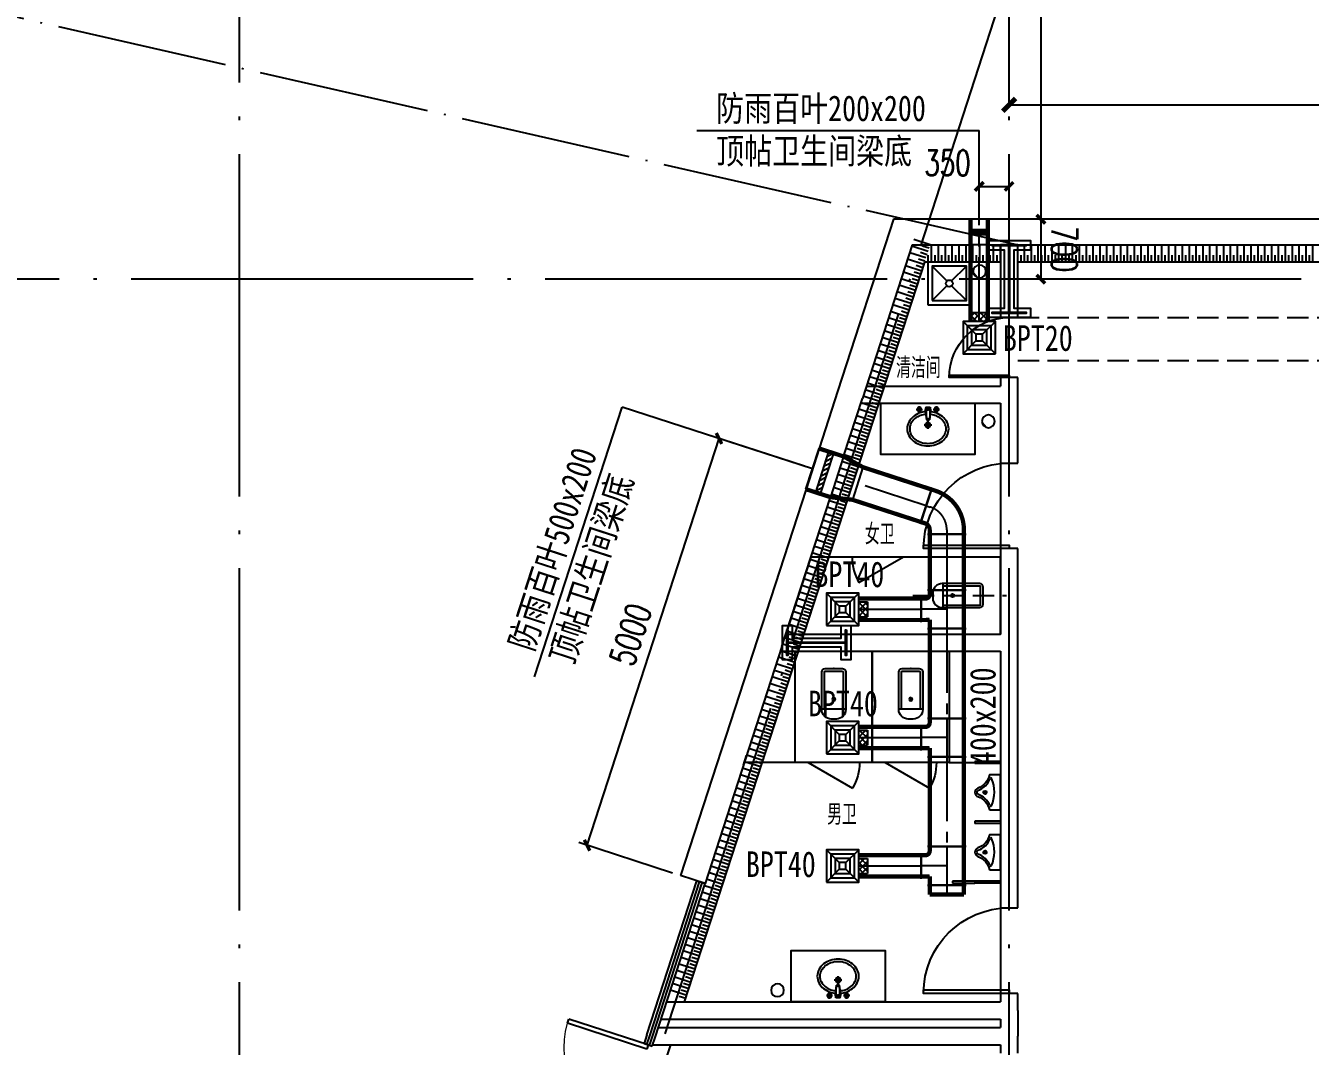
# Model space of a CAD drawing. Extents: x -555607 to 460190, y 498714 to 1664455.
# Drawn here: x -306353 to -291333, y 611751 to 623683 of the extents above; entities that cross this region are included whole.
import ezdxf

# ---------------------------------------------------------------- set-up
doc = ezdxf.new("R2010")
doc.units = 0
doc.header["$LTSCALE"] = 1000
doc.header["$MEASUREMENT"] = 0
for name, pattern in [('CENTER2', [1.125, 0.75, -0.125, 0.125, -0.125]), ('DASH', [0.35, 0.25, -0.1]), ('DOTE', [2.42, 2, -0.2, 0.02, -0.2])]:
    doc.linetypes.add(name, pattern=pattern)
doc.layers.get('Defpoints').update_dxf_attribs({"color": 210})
for name, color, linetype in [('.', 251, 'Continuous'), ('99平面图例外参$0$A-HATCH-2', 251, 'Continuous'), ('A-AXIS-D', 1, 'Continuous'), ('A-AXIS-DOTE', 14, 'DOTE'), ('A-HATCH-2', 251, 'Continuous'), ('A-LIN-V', 9, 'Continuous'), ('A-WC', 223, 'Continuous'), ('A-WINDOW', 8, 'Continuous'), ('A-彩色打印层', 12, 'Continuous'), ('A-防火门窗', 8, 'Continuous'), ('AS-COLN', 6, 'Continuous'), ('AS-WALL', 40, 'Continuous'), ('DUCT-暖通风中心线', 5, 'CENTER2'), ('DUCT-暖通风法兰', 2, 'Continuous'), ('DUCT-暖通风管', 7, 'Continuous'), ('DUCT-暖通风管端线', 2, 'Continuous'), ('TH_DIM', 3, 'Continuous'), ('建-墙-幕', 8, 'Continuous'), ('建-房间', 7, 'Continuous'), ('建-门', 8, 'Continuous'), ('暖通', 7, 'Continuous'), ('灯具', 250, 'Continuous')]:
    doc.layers.add(name, color=color, linetype=linetype)
doc.styles.add('-黑体', font='simhei.ttf', dxfattribs={"width": 0.8})
doc.styles.add('_TCH_DIM_T3', font='SIMPLEX', dxfattribs={"width": 0.705882, "bigfont": 'GBCBIG'})
doc.styles.add('_TCH_SPACE', font='SIMPLEX', dxfattribs={"height": 5, "bigfont": 'GBCBIG'})
doc.styles.add('图框宋体', font='', dxfattribs={"width": 0.75})
doc.styles.get('图框宋体').set_extended_font_data('SimSun')
doc.dimstyles.new('_TCH_ARCH&&100', dxfattribs={"dimtxt": 297.5, "dimasz": 100, "dimexe": 100, "dimexo": 100, "dimgap": 126.25, "dimtad": 1, "dimdec": 0, "dimzin": 0, "dimdsep": 46, "dimtxsty": '_TCH_DIM_T3', "dimblk": 'ARCHTICK', "dimcen": 0.09, "dimclrt": 7, "dimazin": 2, "dimtfac": 1, "dimtdec": 0, "dimtix": 1, "dimtmove": 2, "dimatfit": 3, "dimfxl": 100, "dimtolj": 1, "dimtzin": 0, "dimarcsym": 0})
doc.dimstyles.new('_TCH_ARCH&&150', dxfattribs={"dimtxt": 446.25, "dimasz": 150, "dimexe": 375, "dimexo": 450, "dimgap": 150, "dimtad": 1, "dimdec": 0, "dimzin": 0, "dimdsep": 46, "dimtxsty": '_TCH_DIM_T3', "dimblk": 'ARCHTICK', "dimcen": 0.09, "dimclrt": 7, "dimazin": 2, "dimtfac": 1, "dimtdec": 0, "dimtix": 1, "dimtmove": 2, "dimatfit": 3, "dimfxl": 1, "dimtolj": 1, "dimtzin": 0, "dimarcsym": 0})

# ---------------------------------------------------------------- blocks, each defined once
blk = doc.blocks.new('厕卫')
at = {"layer": 'A-WC', "color": 250}
for p, q in [((-60, -40), (-60, -470)), ((150, -30), (-50, -30)), ((160, -470), (160, -40)), ((190, -470), (-90, -470)), ((350, -1097), (-170, -1397))]:
    blk.add_line(p, q, dxfattribs=at)
blk.add_lwpolyline([(-400, 203), (-400, -1097), (500, -1097), (500, 203)], close=True, dxfattribs=at)
blk.add_lwpolyline([(190, -40, 0.414214), (150, 0), (-50, 0, 0.414214), (-90, -40), (-90, -480, 0.414214), (20, -590), (80, -590, 0.414214), (190, -480)], format="xyb", close=True, dxfattribs=at)
blk.add_circle((50, -359), 20, dxfattribs=at)
for centre, radius, start, end in [((-50, -40), 10, 90, 180), ((150, -40), 10, 0, 90), ((350, -1097), 600, 180, 209.9999)]:
    blk.add_arc(centre, radius, start, end, dxfattribs=at)
for p in [(50, 0), (50, -359)]:
    blk.add_point(p, dxfattribs=at)
blk = doc.blocks.new('A$C34D37DA4')
at = {"color": 250, "ltscale": 0.5}
for points in [[(-250, -108), (250, -108), (250, 392), (-250, 392)], [(-200, -58), (200, -58), (200, 342), (-200, 342)]]:
    blk.add_lwpolyline(points, close=True, dxfattribs=at)
for points in [[(-200, 342), (-28, 171)], [(28, 171), (200, 342)], [(-200, -58), (-28, 114)], [(28, 114), (200, -58)]]:
    blk.add_lwpolyline(points, dxfattribs=at)
blk.add_circle((0, 142), 40, dxfattribs=at)
blk = doc.blocks.new('小便器')
at = {"color": 250}
for p, q in [((2044606, 1696016), (2044906, 1696016)), ((2044606, 1695991), (2044606, 1696016)), ((2044606, 1695991), (2044906, 1695991)), ((2044906, 1695991), (2044906, 1696016)), ((2044606, 1695316), (2044906, 1695316)), ((2044606, 1695291), (2044606, 1695316)), ((2044606, 1695291), (2044906, 1695291)), ((2044906, 1695291), (2044906, 1695316))]:
    blk.add_line(p, q, dxfattribs=at)
at = {"color": 250, "elevation": 0}
blk.add_lwpolyline([(2044737, 1695859), (2044606, 1695859), (2044606, 1695449), (2044737, 1695449, -0.268068), (2044870, 1695603, 0.317765), (2044906, 1695654, 0.317765), (2044870, 1695704, -0.268068)], format="xyb", close=True, dxfattribs=at)
at = {"color": 250}
blk.add_circle((2044788, 1695654, 0), 20, dxfattribs=at)
for centre, radius, start, end in [((2045073, 1695649, 0), 395, 155.8916, 203.3325), ((2044721, 1695806, 0), 10, 21.8606, 155.8916), ((2044947, 1695896, 0), 233, 201.8606, 250.7361), ((2044947, 1695411, 0), 233, 109.2639, 159.5059), ((2044862, 1695653, 0), 24, 0.5002, 70.7361), ((2044862, 1695654, 0), 24, 289.2639, 359.4998), ((2044719, 1695496, 0), 10, 203.3325, 339.5059)]:
    blk.add_arc(centre, radius, start, end, dxfattribs=at)
blk.add_point((2044788, 1695654, 0), dxfattribs=at)
blk = doc.blocks.new('45345')
at = {"layer": 'A-WC'}
h = blk.add_hatch(dxfattribs=at)
h.set_pattern_fill('ANSI31', color=250, scale=10)
h.set_pattern_definition([(30, (40598742844.535, 3385776346.45), (-7.9375, 13.74815), [])])
edge = h.paths.add_edge_path()
edge.add_arc((40598742441.347763, 3385774511.717568), 50, 0, 360)
at = {"layer": 'A-WC', "color": 250}
blk.add_circle((40598742441.347763, 3385774511.717568), 50, dxfattribs=at)
blk = doc.blocks.new('343243')
at = {"layer": 'A-WC', "color": 250}
for p, q in [((-137039, 783830), (-137039, 783920)), ((-137084, 783875), (-136994, 783875)), ((-137071, 783707), (-137056, 783814)), ((-137064, 783668), (-137056, 783814)), ((-137056, 783814), (-137022, 783814)), ((-137056, 783804), (-137022, 783804)), ((-137014, 783668), (-137022, 783814)), ((-137008, 783707), (-137022, 783814)), ((-137176, 783694), (-137103, 783694)), ((-137139, 783657), (-137139, 783731)), ((-137064, 783668), (-137071, 783707)), ((-137064, 783668), (-137014, 783668)), ((-137063, 783687), (-137015, 783687)), ((-137014, 783668), (-137008, 783707)), ((-136976, 783694), (-136903, 783694)), ((-136939, 783657), (-136939, 783731))]:
    blk.add_line(p, q, dxfattribs=at)
for points in [[(-137069, 783721, -0.055034), (-137132, 783735, -0.088849), (-137208, 783776, -0.104988), (-137263, 783843, -0.12017), (-137282, 783920, -0.12017), (-137263, 783997, -0.104988), (-137208, 784064, -0.088849), (-137132, 784105, -0.080052), (-137039, 784120, -0.080052)], [(-137065, 783751, -0.056066), (-137123, 783763, -0.088849), (-137190, 783800, -0.104988), (-137237, 783857, -0.12017), (-137252, 783920, -0.12017), (-137237, 783983, -0.104988), (-137190, 784040, -0.088849), (-137123, 784077, -0.080052), (-137039, 784090, -0.080052)], [(-137039, 784120, -0.080052), (-136946, 784105, -0.088849), (-136870, 784064, -0.104988), (-136815, 783997, -0.12017), (-136796, 783920, -0.12017), (-136815, 783843, -0.104988), (-136870, 783776, -0.088849), (-136946, 783735, -0.055034), (-137010, 783721, -0.080052)], [(-137039, 784090, -0.080052), (-136956, 784077, -0.088849), (-136889, 784040, -0.104988), (-136842, 783983, -0.12017), (-136826, 783920, -0.12017), (-136842, 783857, -0.104988), (-136889, 783800, -0.088849), (-136956, 783763, -0.056066), (-137014, 783751, -0.080052)]]:
    blk.add_lwpolyline(points, format="xyb", dxfattribs=at)
for centre, radius in [((-137039, 783875), 30), ((-137039, 783875), 20), ((-137139, 783694), 25), ((-137139, 783694), 15), ((-136939, 783694), 25), ((-136939, 783694), 15)]:
    blk.add_circle(centre, radius, dxfattribs=at)
for centre, start, end in [((-137040, 783695), 80.5252, 279.4748), ((-137038, 783695), 260.5252, 99.4748)]:
    blk.add_arc(centre, 7.19, start, end, dxfattribs=at)
blk = doc.blocks.new('w42343243')
at = {"layer": 'A-HATCH-2'}
blk.add_lwpolyline([(-165104, 621070), (-164604, 621070), (-164604, 620958), (-164800, 620958), (-164800, 620282), (-164604, 620282), (-164604, 620170), (-165104, 620170), (-165104, 620282), (-164908, 620282), (-164908, 620958), (-165104, 620958)], close=True, dxfattribs=at)
at = {"layer": 'AS-COLN', "color": 3}
blk.add_lwpolyline([(-165054, 621020), (-164654, 621020), (-164654, 621008), (-164850, 621008), (-164850, 620232), (-164654, 620232), (-164654, 620220), (-165054, 620220), (-165054, 620232), (-164858, 620232), (-164858, 621008), (-165054, 621008)], close=True, dxfattribs=at)
blk = doc.blocks.new('nt66')
at = {"layer": 'A-HATCH-2'}
blk.add_lwpolyline([(-195840, 766870), (-195440, 766870), (-195440, 766758), (-195586, 766758), (-195586, 766182), (-195440, 766182), (-195440, 766070), (-195840, 766070), (-195840, 766182), (-195694, 766182), (-195694, 766758), (-195840, 766758)], close=True, dxfattribs=at)
at = {"layer": 'AS-COLN'}
blk.add_lwpolyline([(-195790, 766820), (-195490, 766820), (-195490, 766808), (-195636, 766808), (-195636, 766132), (-195490, 766132), (-195490, 766120), (-195790, 766120), (-195790, 766132), (-195644, 766132), (-195644, 766808), (-195790, 766808)], close=True, dxfattribs=at)
blk = doc.blocks.new('_ArchTick')
at = {"color": 0, "linetype": 'ByBlock', "const_width": 0.4}
blk.add_lwpolyline([(-0.5, -0.5), (0.5, 0.5)], dxfattribs=at)
blk = doc.blocks.new('*D297')
at = {"layer": 'A-AXIS-D', "color": 0, "lineweight": -2, "transparency": 16777216}
for p, q in [((-293760, 621420), (-294583, 621420)), ((-294483, 621420), (-294483, 620720)), ((-293760, 620720), (-294583, 620720))]:
    blk.add_line(p, q, dxfattribs=at)
at = {"layer": 'Defpoints', "color": 0, "transparency": 16777216}
for p in [(-293660, 621420), (-294483, 620720), (-293660, 620720)]:
    blk.add_point(p, dxfattribs=at)
at = {"layer": 'A-AXIS-D', "color": 0, "lineweight": -2, "transparency": 16777216, "xscale": 100, "yscale": 100, "zscale": 100}
for p, rotation in [((-294483, 621420), 90), ((-294483, 620720), 270)]:
    blk.add_blockref('_ArchTick', p, dxfattribs=dict(at, rotation=rotation))
at = {"layer": 'A-AXIS-D', "color": 7, "transparency": 16777216, "insert": (-294208, 621070), "char_height": 297.5, "attachment_point": 5, "rotation": 270, "style": '_TCH_DIM_T3'}
blk.add_mtext('\\A1;700', dxfattribs=at)
blk = doc.blocks.new('*D298')
at = {"layer": 'A-AXIS-D', "color": 0, "lineweight": -2, "transparency": 16777216}
for p, q in [((-293760, 639420), (-294583, 639420)), ((-294483, 639420), (-294483, 621420)), ((-293760, 621420), (-294583, 621420))]:
    blk.add_line(p, q, dxfattribs=at)
at = {"layer": 'Defpoints', "color": 0, "transparency": 16777216}
for p in [(-293660, 639420), (-294483, 621420), (-293660, 621420)]:
    blk.add_point(p, dxfattribs=at)
at = {"layer": 'A-AXIS-D', "color": 0, "lineweight": -2, "transparency": 16777216, "xscale": 100, "yscale": 100, "zscale": 100}
for p, rotation in [((-294483, 639420), 90), ((-294483, 621420), 270)]:
    blk.add_blockref('_ArchTick', p, dxfattribs=dict(at, rotation=rotation))
at = {"layer": 'A-AXIS-D', "color": 7, "transparency": 16777216, "insert": (-294208, 630420), "char_height": 297.5, "attachment_point": 5, "rotation": 270, "style": '_TCH_DIM_T3'}
blk.add_mtext('\\A1;18000', dxfattribs=at)
blk = doc.blocks.new('*U21')
at = {"color": 0}
blk.add_lwpolyline([(500, 0), (500, 1000), (460, 1000), (460, 0)], close=True, dxfattribs=at)
blk.add_arc((500, 0), 1000, 90, 180, dxfattribs=at)
blk = doc.blocks.new('*U20')
at = {"color": 0, "xscale": 0.001, "yscale": 0.001, "zscale": 0.001}
blk.add_blockref('*U21', (0, 0), dxfattribs=at)
blk = doc.blocks.new('10平面$0$$DorLib2D$00000002')
for p, q in [((-0.5, 0), (-0.5, 0.4875)), ((-0.475, 0.4875), (-0.5, 0.4875)), ((-0.475, 0), (-0.475, 0.4875)), ((0.475, 0), (0.475, 0.4875)), ((0.475, 0.4875), (0.5, 0.4875)), ((0.5, 0), (0.5, 0.4875)), ((-0.5, 0), (-0.475, 0)), ((0.5, 0), (0.475, 0))]:
    blk.add_line(p, q)
at = {"lineweight": 13}
for centre, start, end in [((-0.4875, 0), 0, 88.53072), ((0.4875, 0), 91.46928, 180)]:
    blk.add_arc(centre, 0.4875, start, end, dxfattribs=at)
blk = doc.blocks.new('*U52')
at = {"color": 0}
for p, q in [((-250, 150), (250, 150)), ((250, 30), (-250, 30)), ((-250, -30), (-190, 30)), ((-190, -30), (-130, 30)), ((-130, -30), (-70, 30)), ((-70, -30), (-10, 30)), ((-10, -30), (50, 30)), ((50, -30), (110, 30)), ((110, -30), (170, 30)), ((170, -30), (230, 30)), ((250, -30), (-250, -30)), ((-250, -150), (250, -150))]:
    blk.add_line(p, q, dxfattribs=at)
for points in [[(-250, -150), (-250, 150)], [(250, -150), (250, 150)]]:
    blk.add_lwpolyline(points, dxfattribs=at)
blk = doc.blocks.new('*U51')
at = {"color": 0, "xscale": 0.001999999996058992, "yscale": 0.003333333333333334, "zscale": 0.001999999996058992}
blk.add_blockref('*U52', (0, 0), dxfattribs=at)
blk = doc.blocks.new('99平面图例外参$0$$LinePat$填挖边坡')
at = {"color": 0}
for p, q in [((0, 0), (0, -1500)), ((300, 0), (300, -600))]:
    blk.add_line(p, q, dxfattribs=at)
at = {"layer": 'Defpoints', "color": 0}
blk.add_point((600, 0), dxfattribs=at)
blk = doc.blocks.new('A$C43B121A0')
at = {"layer": '.'}
h = blk.add_hatch(dxfattribs=at)
h.set_pattern_fill('ANSI37', scale=25)
h.set_pattern_definition([(45, (0, 0), (-28.0633, 28.0633), []), (135, (0, 0), (-28.0633, -28.0633), [])])
h.paths.add_polyline_path([(300, 80), (382, 80), (382, 220), (300, 220)])
at = {"layer": '灯具', "color": 7}
for p, q in [((120, 180), (0, 300)), ((180, 180), (300, 300)), ((0, 0), (120, 120)), ((300, 0), (180, 120)), ((300, 220), (382, 220)), ((382, 220), (382, 80)), ((300, 80), (382, 80))]:
    blk.add_line(p, q, dxfattribs=at)
for points in [[(0, 0), (300, 0), (300, 300), (0, 300)], [(40, 40), (260, 40), (260, 260), (40, 260)], [(80, 80), (220, 80), (220, 220), (80, 220)], [(120, 120), (180, 120), (180, 180), (120, 180)]]:
    blk.add_lwpolyline(points, close=True, dxfattribs=at)
blk = doc.blocks.new('*D531')
at = {"layer": 'Defpoints', "color": 0, "transparency": 16777216}
for p in [(-298246, 618857), (-297152, 618502), (-298695, 613746)]:
    blk.add_point(p, dxfattribs=at)
at = {"layer": 'TH_DIM', "color": 0, "lineweight": -2, "transparency": 16777216}
for p, q in [((-299789, 614101), (-298246, 618857)), ((-297247, 618533), (-298341, 618888)), ((-298790, 613777), (-299884, 614132))]:
    blk.add_line(p, q, dxfattribs=at)
at = {"layer": 'TH_DIM', "color": 0, "lineweight": -2, "transparency": 16777216, "xscale": 100, "yscale": 100, "zscale": 100}
for p, rotation in [((-298246, 618857), 72.02371341813424), ((-299789, 614101), 252.0237134181342)]:
    blk.add_blockref('_ArchTick', p, dxfattribs=dict(at, rotation=rotation))
at = {"layer": 'TH_DIM', "color": 7, "transparency": 16777216, "insert": (-299279, 616564), "char_height": 297.5, "attachment_point": 5, "rotation": 72.0237, "style": '_TCH_DIM_T3'}
blk.add_mtext('\\A1;5000', dxfattribs=at)
blk = doc.blocks.new('*D617')
at = {"layer": 'Defpoints', "color": 0, "transparency": 16777216}
for p in [(-128854, 622757), (-294854, 622280), (-128854, 622280)]:
    blk.add_point(p, dxfattribs=at)
at = {"layer": 'TH_DIM', "color": 0, "lineweight": -2, "transparency": 16777216}
for p, q in [((-294854, 622730), (-294854, 623132)), ((-128854, 622730), (-128854, 623132)), ((-294854, 622757), (-128854, 622757))]:
    blk.add_line(p, q, dxfattribs=at)
at = {"layer": 'TH_DIM', "color": 0, "lineweight": -2, "transparency": 16777216, "xscale": 150, "yscale": 150, "zscale": 150, "rotation": 180}
blk.add_blockref('_ArchTick', (-294854, 622757), dxfattribs=at)
at = {"layer": 'TH_DIM', "color": 0, "lineweight": -2, "transparency": 16777216, "xscale": 150, "yscale": 150, "zscale": 150}
blk.add_blockref('_ArchTick', (-128854, 622757), dxfattribs=at)
at = {"layer": 'TH_DIM', "color": 7, "transparency": 16777216, "insert": (-211854, 623205), "char_height": 446.25, "attachment_point": 5, "style": '图框宋体'}
blk.add_mtext('\\A1;本侧3V轴至3A轴储烟仓以下开窗(门)面积共计:40.76平方', dxfattribs=at)
blk = doc.blocks.new('*D622')
at = {"layer": 'Defpoints', "color": 0, "transparency": 16777216}
for p in [(-294854, 621804), (-295204, 621420), (-294854, 621420)]:
    blk.add_point(p, dxfattribs=at)
at = {"layer": 'TH_DIM', "color": 0, "lineweight": -2, "transparency": 16777216}
for p, q in [((-295204, 621520), (-295204, 621904)), ((-294854, 621520), (-294854, 621904)), ((-295204, 621804), (-294854, 621804))]:
    blk.add_line(p, q, dxfattribs=at)
at = {"layer": 'TH_DIM', "color": 0, "lineweight": -2, "transparency": 16777216, "xscale": 100, "yscale": 100, "zscale": 100, "rotation": 180}
blk.add_blockref('_ArchTick', (-295204, 621804), dxfattribs=at)
at = {"layer": 'TH_DIM', "color": 0, "lineweight": -2, "transparency": 16777216, "xscale": 100, "yscale": 100, "zscale": 100}
blk.add_blockref('_ArchTick', (-294854, 621804), dxfattribs=at)
at = {"layer": 'TH_DIM', "color": 7, "transparency": 16777216, "insert": (-295574, 622079), "char_height": 297.5, "attachment_point": 5, "style": '_TCH_DIM_T3'}
blk.add_mtext('\\A1;350', dxfattribs=at)

msp = doc.modelspace()

# ---------------------------------------------------------------- linework, layer by layer
at = {"layer": 'A-AXIS-DOTE', "color": 250, "ltscale": 2}
for p, q in [((-303854.2, 540740), (-303854.2, 626224)), ((-294854.2, 540740), (-294854.2, 626224)), ((-122040, 620720), (-318010, 620720))]:
    msp.add_line(p, q, dxfattribs=at)
at = {"layer": 'A-AXIS-DOTE', "color": 250}
msp.add_line((-308329.1, 624210.1), (-294754.2, 621120), dxfattribs=at)
at = {"layer": 'A-AXIS-DOTE', "color": 250, "linetype": 'DASH'}
msp.add_line((-295980.1, 617020), (-294885.1, 617020), dxfattribs=at)
at = {"layer": 'A-AXIS-DOTE', "color": 250, "ltscale": 2}
msp.add_lwpolyline([(-315305.1, 561257.2), (-293661.1, 627964.4)], dxfattribs=at)
at = {"layer": 'A-HATCH-2', "color": 250, "linetype": 'DASH'}
for p, q in [((-294754.2, 620270), (-135554.2, 620270)), ((-294754.2, 619770), (-135554.2, 619770))]:
    msp.add_line(p, q, dxfattribs=at)
at = {"layer": 'A-LIN-V', "color": 250}
for p, q in [((-298648.3, 612270), (-295841.6, 620920.1)), ((-294954.2, 620920.1), (-295841.6, 620920.1)), ((-281908.2, 620920.1), (-294754.2, 620920.1))]:
    msp.add_line(p, q, dxfattribs=at)
at = {"layer": 'A-WC', "color": 250}
for p, q in [((-296090, 617470), (-296609.6, 617170)), ((-295626.6, 616880.2), (-295626.6, 617159.8)), ((-295197, 617129.8), (-295626.6, 617129.8)), ((-295187, 616920.2), (-295187, 617119.8)), ((-295626.6, 616910.2), (-295197, 616910.2)), ((-297318, 615070), (-297950, 615070)), ((-295554.2, 615070), (-294954.2, 615070)), ((-295254.2, 613682.5), (-295518, 613682.5)), ((-295518, 613682.5), (-295518, 613672.5)), ((-295518, 613672.5), (-295518, 613662.5)), ((-295518, 613662.5), (-295518, 613657.5)), ((-295518, 613657.5), (-295254.2, 613657.5))]:
    msp.add_line(p, q, dxfattribs=at)
for points in [[(-296354.2, 619270), (-295254.2, 619270), (-295254.2, 618670), (-296354.2, 618670), (-296354.2, 619270)], [(-296304.2, 612270), (-297404.2, 612270), (-297404.2, 612870), (-296304.2, 612870), (-296304.2, 612270)]]:
    msp.add_lwpolyline(points, dxfattribs=at)
msp.add_lwpolyline([(-294954.2, 617470), (-297171.3, 617470), (-297463.3, 616570), (-294954.2, 616570)], close=True, dxfattribs=at)
msp.add_lwpolyline([(-295197, 616880.2, 0.4142136), (-295157, 616920.2), (-295157, 617119.8, 0.4142136), (-295197, 617159.8), (-295636.6, 617159.8, 0.4142136), (-295746.6, 617049.8), (-295746.6, 616990.2, 0.4142136), (-295636.6, 616880.2)], format="xyb", close=True, dxfattribs=at)
msp.add_circle((-295515.6, 617020), 20, dxfattribs=at)
for centre, radius, start, end in [((-296090, 617470), 600, 180, 209.99988), ((-295197, 617119.8), 10, 0, 90), ((-295197, 616920.2), 10, 270, 0)]:
    msp.add_arc(centre, radius, start, end, dxfattribs=at)
for p in [(-295515.6, 617020), (-295157, 617020)]:
    msp.add_point(p, dxfattribs=at)
at = {"layer": 'A-彩色打印层', "color": 250}
for p, q in [((-297960.2, 615038.7), (-297923.7, 615151.2)), ((-299454, 609786.8), (-298810.5, 611770))]:
    msp.add_line(p, q, dxfattribs=at)
at = {"layer": 'AS-WALL'}
for p, q in [((-296205.1, 621420.1), (-296855.2, 619416.3)), ((-295304.2, 621420.1), (-296205.1, 621420.1)), ((-295304.2, 621120.1), (-295304.2, 621420.1)), ((-281154.2, 621420.1), (-295104.2, 621420.1)), ((-295104.2, 621420.1), (-295104.2, 621120.1)), ((-295987, 621120.1), (-296569.9, 619323.7)), ((-295987, 621120.1), (-295304.2, 621120.1)), ((-295104.2, 621120.1), (-281454.2, 621120.1)), ((-294954.2, 621120), (-294954.2, 620270)), ((-294754.2, 621120), (-294954.2, 621120)), ((-294754.2, 620270), (-294754.2, 621120)), ((-294954.2, 620270), (-294754.2, 620270)), ((-294754.2, 619570), (-294954.2, 619570)), ((-294954.2, 619570), (-294954.2, 619470)), ((-294754.2, 619370), (-294754.2, 619570)), ((-296522.4, 619470), (-294954.2, 619470)), ((-296855.2, 619416.3), (-297074.6, 618740)), ((-296789.3, 618647.4), (-296569.9, 619323.7)), ((-296587.3, 619270), (-294954.2, 619270)), ((-294954.2, 619270), (-294954.2, 618570)), ((-294754.2, 618570), (-294754.2, 619370)), ((-297074.6, 618740), (-296789.3, 618647.4)), ((-294954.2, 618570), (-294754.2, 618570)), ((-297228.9, 618264.4), (-297796.2, 616516.3)), ((-296943.6, 618171.9), (-297228.9, 618264.4)), ((-297510.8, 616423.7), (-296943.6, 618171.9)), ((-294754.2, 617570), (-294954.2, 617570)), ((-294954.2, 617570), (-294954.2, 616570)), ((-294754.2, 616470), (-294754.2, 617570)), ((-297463.3, 616570), (-294954.2, 616570)), ((-297796.2, 616516.3), (-298694.9, 613746.3)), ((-297510.8, 616423.7), (-298409.5, 613653.7)), ((-294754.2, 613370), (-294754.2, 616470)), ((-297528.2, 616370), (-294954.2, 616370)), ((-294954.2, 616370), (-294954.2, 613370)), ((-298409.5, 613653.7), (-298694.9, 613746.3)), ((-294954.2, 613370), (-294754.2, 613370)), ((-294754.2, 612370), (-294954.2, 612370)), ((-294954.2, 612370), (-294954.2, 612270)), ((-294754.2, 612170), (-294754.2, 612370)), ((-298858.5, 612270), (-294954.2, 612270)), ((-298923.4, 612070), (-294954.2, 612070)), ((-294954.2, 612070), (-294954.2, 611970)), ((-294754.2, 612170), (-294754.2, 611870)), ((-298955.9, 611970), (-294954.2, 611970)), ((-299020.7, 611770), (-294954.2, 611770)), ((-294954.2, 611770), (-294954.2, 611670)), ((-294754.2, 611670), (-294754.2, 611870))]:
    msp.add_line(p, q, dxfattribs=at)
at = {"layer": 'DUCT-暖通风中心线'}
for p, q in [((-295204.2, 620226.2), (-295204.2, 621420.1)), ((-295824, 618071), (-296625.2, 618330.9)), ((-295823.8, 618070.9), (-295776.3, 618055.5)), ((-295582.7, 617789.1), (-295582.7, 617739.1)), ((-295582.7, 617738.9), (-295582.7, 617085.3)), ((-295582.7, 617085.1), (-295582.7, 616860.1)), ((-296612.8, 616860.1), (-295882.9, 616860.1)), ((-295582.7, 616860.1), (-295882.7, 616860.1)), ((-295582.7, 616860.1), (-295582.7, 616635.1)), ((-295582.7, 616634.9), (-295582.7, 615585.3)), ((-295582.7, 615585.1), (-295582.7, 615360.1)), ((-296612.8, 615360.1), (-295882.9, 615360.1)), ((-295582.7, 615360.1), (-295882.7, 615360.1)), ((-295582.7, 615360.1), (-295582.7, 615135.1)), ((-295582.7, 615134.9), (-295582.7, 614085.3)), ((-295582.7, 614085.1), (-295582.7, 613860.1)), ((-296612.8, 613860.1), (-295882.9, 613860.1)), ((-295582.7, 613860.1), (-295882.7, 613860.1)), ((-295582.7, 613860.1), (-295582.7, 613635.1)), ((-295582.7, 613634.9), (-295582.7, 613525.8))]:
    msp.add_line(p, q, dxfattribs=at)
msp.add_arc((-295862.7, 617789.1), 280, 0, 72.02371, dxfattribs=at)
at = {"layer": 'DUCT-暖通风法兰'}
for p, q in [((-295754.5, 618285), (-295893.4, 617856.9)), ((-295807.7, 617739), (-295357.7, 617739)), ((-295357.7, 617085.2), (-295807.7, 617085.2)), ((-295882.8, 616710.1), (-295882.8, 617010.1)), ((-295807.7, 616635), (-295357.7, 616635)), ((-295357.7, 615585.2), (-295807.7, 615585.2)), ((-295882.8, 615210.1), (-295882.8, 615510.1)), ((-295807.7, 615135), (-295357.7, 615135)), ((-295357.7, 614085.2), (-295807.7, 614085.2)), ((-295882.8, 613710.1), (-295882.8, 614010.1)), ((-295807.7, 613635), (-295357.7, 613635))]:
    msp.add_line(p, q, dxfattribs=at)
at = {"layer": 'DUCT-暖通风管'}
msp.add_line((-296563.4, 618521.2), (-296686.9, 618140.7), dxfattribs=at)
at = {"layer": 'DUCT-暖通风管', "const_width": 50}
for points in [[(-295304.2, 621420.1), (-295304.2, 620226.2)], [(-295104.2, 620226.2), (-295104.2, 621420.1)], [(-296563.4, 618521.2), (-296789.4, 618647), (-297074.8, 618739.6)], [(-295762.3, 618261.2), (-296563.4, 618521.2)], [(-296686.9, 618140.7), (-296943.7, 618171.4), (-297229.1, 618264)], [(-295762.1, 618261.1), (-295714.5, 618245.7)], [(-296686.9, 618140.7), (-295885.7, 617880.7)], [(-295838, 617865.2), (-295885.5, 617880.7)], [(-295782.7, 617739.1), (-295782.7, 617789.1)], [(-295382.7, 617789.1), (-295382.7, 617739.1)], [(-295782.7, 617738.9), (-295782.7, 617085.3)], [(-295382.7, 617085.3), (-295382.7, 617738.9)], [(-295782.7, 617085.1), (-295782.7, 617035.1)], [(-295382.7, 617035.1), (-295382.7, 617085.1)], [(-295382.7, 616635.1), (-295382.7, 617035.1)], [(-295882.9, 616985.1), (-296612.8, 616985.1)], [(-295832.7, 616985.1), (-295882.7, 616985.1)], [(-296612.8, 616735.1), (-295882.9, 616735.1)], [(-295882.7, 616735.1), (-295832.7, 616735.1)], [(-295782.7, 616739.3), (-295782.7, 616635.1)], [(-295782.7, 616634.9), (-295782.7, 615585.3)], [(-295382.7, 615585.3), (-295382.7, 616634.9)], [(-295782.7, 615585.1), (-295782.7, 615535.1)], [(-295382.7, 615535.1), (-295382.7, 615585.1)], [(-295382.7, 615135.1), (-295382.7, 615535.1)], [(-295882.9, 615485.1), (-296612.8, 615485.1)], [(-295832.7, 615485.1), (-295882.7, 615485.1)], [(-296612.8, 615235.1), (-295882.9, 615235.1)], [(-295882.7, 615235.1), (-295832.7, 615235.1)], [(-295782.7, 615239.3), (-295782.7, 615135.1)], [(-295782.7, 615134.9), (-295782.7, 614085.3)], [(-295382.7, 614085.3), (-295382.7, 615134.9)], [(-295782.7, 614085.1), (-295782.7, 614035.1)], [(-295382.7, 614035.1), (-295382.7, 614085.1)], [(-295382.7, 613635.1), (-295382.7, 614035.1)], [(-295882.9, 613985.1), (-296612.8, 613985.1)], [(-295832.7, 613985.1), (-295882.7, 613985.1)], [(-296612.8, 613735.1), (-295882.9, 613735.1)], [(-295882.7, 613735.1), (-295832.7, 613735.1)], [(-295782.7, 613739.3), (-295782.7, 613635.1)], [(-295782.7, 613634.9), (-295782.7, 613525.8)], [(-295382.7, 613525.8), (-295382.7, 613634.9)], [(-295782.7, 613525.8), (-295382.7, 613525.8)]]:
    msp.add_lwpolyline(points, dxfattribs=at)
at = {"layer": 'DUCT-暖通风管', "extrusion": (0, 0, -1), "const_width": 50}
for points in [[(295714.5, 618245.7, 0.3250341), (295382.7, 617789.1)], [(295838, 617865.2, 0.3250341), (295782.7, 617789.1)], [(295782.7, 617035.1, 0.4142136), (295832.7, 616985.1)], [(295782.7, 615535.1, 0.4142136), (295832.7, 615485.1)], [(295782.7, 614035.1, 0.4142136), (295832.7, 613985.1)]]:
    msp.add_lwpolyline(points, format="xyb", dxfattribs=at)
at = {"layer": 'DUCT-暖通风管', "const_width": 50}
for points in [[(-295832.7, 616735.1, 0.0418865), (-295782.7, 616739.3)], [(-295832.7, 615235.1, 0.0418865), (-295782.7, 615239.3)], [(-295832.7, 613735.1, 0.0418865), (-295782.7, 613739.3)]]:
    msp.add_lwpolyline(points, format="xyb", dxfattribs=at)
at = {"layer": 'DUCT-暖通风管端线'}
for p, q in [((-295885.7, 617880.7), (-295762.3, 618261.2)), ((-295762.1, 618261.1), (-295885.5, 617880.7)), ((-295382.7, 617739.1), (-295782.7, 617739.1)), ((-295382.7, 617738.9), (-295782.7, 617738.9)), ((-295782.7, 617085.3), (-295382.7, 617085.3)), ((-295382.7, 617085.1), (-295782.7, 617085.1)), ((-295882.9, 616735.1), (-295882.9, 616985.1)), ((-295882.7, 616985.1), (-295882.7, 616735.1)), ((-295782.7, 616635.1), (-295382.7, 616635.1)), ((-295382.7, 616634.9), (-295782.7, 616634.9)), ((-295782.7, 615585.3), (-295382.7, 615585.3)), ((-295382.7, 615585.1), (-295782.7, 615585.1)), ((-295882.9, 615235.1), (-295882.9, 615485.1)), ((-295882.7, 615485.1), (-295882.7, 615235.1)), ((-295782.7, 615135.1), (-295382.7, 615135.1)), ((-295382.7, 615134.9), (-295782.7, 615134.9)), ((-295782.7, 614085.3), (-295382.7, 614085.3)), ((-295382.7, 614085.1), (-295782.7, 614085.1)), ((-295882.9, 613735.1), (-295882.9, 613985.1)), ((-295882.7, 613985.1), (-295882.7, 613735.1)), ((-295782.7, 613635.1), (-295382.7, 613635.1)), ((-295382.7, 613634.9), (-295782.7, 613634.9))]:
    msp.add_line(p, q, dxfattribs=at)
at = {"layer": '建-墙-幕'}
for p, q in [((-298991.1, 612185.4), (-298504.7, 613684.6)), ((-298959.4, 612175.1), (-298473, 613674.3)), ((-298927.7, 612164.9), (-298441.3, 613664)), ((-298896, 612154.6), (-298409.5, 613653.7)), ((-298504.7, 613684.6), (-298409.5, 613653.7)), ((-299088.4, 611885.4), (-298991.1, 612185.4)), ((-299056.7, 611875.1), (-298959.4, 612175.1)), ((-299025, 611864.9), (-298927.7, 612164.9)), ((-298993.3, 611854.6), (-298896, 612154.6)), ((-299088.4, 611885.4), (-299121.9, 611782.2)), ((-299121.9, 611782.2), (-299026.8, 611751.3)), ((-299090.2, 611771.9), (-299056.7, 611875.1)), ((-299058.5, 611761.6), (-299025, 611864.9)), ((-299026.8, 611751.3), (-298993.3, 611854.6))]:
    msp.add_line(p, q, dxfattribs=at)
at = {"layer": '建-门'}
for p, q in [((-294954.2, 618570), (-294954.2, 617570)), ((-294954.2, 613370), (-294954.2, 612370))]:
    msp.add_line(p, q, dxfattribs=at)
at = {"layer": '暖通', "color": 7}
for p, q in [((-298504.2, 622457.8), (-295204.2, 622457.8)), ((-295204.2, 621420.1), (-295204.2, 622457.8)), ((-300401.7, 616070.2), (-299378.3, 619224.2)), ((-297151.9, 618501.8), (-299378.3, 619224.2))]:
    msp.add_line(p, q, dxfattribs=at)
msp.add_lwpolyline([(-297229.1, 618264), (-297074.8, 618739.6), (-296789.4, 618647), (-296943.7, 618171.4)], close=True, dxfattribs=at)

# ---------------------------------------------------------------- block references
at = {"color": 250}
for name, p, rotation in [('nt66', (-1063574.2, 420830), 270), ('小便器', (1749651.9, 2310373.6), 180.0000000000122), ('小便器', (1749651.9, 2309673.6), 180.0000000000122)]:
    msp.add_blockref(name, p, dxfattribs=dict(at, rotation=rotation))
at = {"color": 250, "xscale": -1}
for p in [(-296854.2, 616167.2), (-295954.2, 616167.2)]:
    msp.add_blockref('厕卫', p, dxfattribs=at)
at = {"layer": '99平面图例外参$0$A-HATCH-2', "color": 250, "yscale": 0.1333333333333333, "zscale": 0.1333333333333333}
for p, xscale, rotation in [((-295801.5, 621043.8), 0.1336816803580045, 252.0237134181385), ((-295776.7, 621120.1), 0.1336816803580045, 252.0237134181385), ((-295761, 620920.1), 0.1344628163811462, 179.9999999990455), ((-295680.3, 620920.1), 0.1344628163811462, 179.9999999990455), ((-295599.6, 620920.1), 0.1344628163811462, 179.9999999990455), ((-295518.9, 620920.1), 0.1344628163811462, 179.9999999990455), ((-295438.3, 620920.1), 0.1344628163811462, 179.9999999990455), ((-295357.6, 620920.1), 0.1344628163811462, 179.9999999990455), ((-295276.9, 620920.1), 0.1344628163811462, 179.9999999990455), ((-295196.2, 620920.1), 0.1344628163811462, 179.9999999990455), ((-295115.5, 620920.1), 0.1344628163811462, 179.9999999990455), ((-295034.9, 620920.1), 0.1344628163811462, 179.9999999990455), ((-294954.2, 620920.1), 0.1344628163811462, 179.9999999990455), ((-294673.9, 620920.1), 0.1338124999985388, 179.9999999990436), ((-294593.6, 620920.1), 0.1338124999985388, 179.9999999990436), ((-294513.3, 620920.1), 0.1338124999985388, 179.9999999990436), ((-294433, 620920.1), 0.1338124999985388, 179.9999999990436), ((-294352.7, 620920.1), 0.1338124999985388, 179.9999999990436), ((-294272.5, 620920.1), 0.1338124999985388, 179.9999999990436), ((-294192.2, 620920.1), 0.1338124999985388, 179.9999999990436), ((-294111.9, 620920.1), 0.1338124999985388, 179.9999999990436), ((-294031.6, 620920.1), 0.1338124999985388, 179.9999999990436), ((-293951.3, 620920.1), 0.1338124999985388, 179.9999999990436), ((-293871, 620920.1), 0.1338124999985388, 179.9999999990436), ((-293790.7, 620920.1), 0.1338124999985388, 179.9999999990436), ((-293710.4, 620920.1), 0.1338124999985388, 179.9999999990436), ((-293630.2, 620920.1), 0.1338124999985388, 179.9999999990436), ((-293549.9, 620920.1), 0.1338124999985388, 179.9999999990436), ((-293469.6, 620920.1), 0.1338124999985388, 179.9999999990436), ((-293389.3, 620920.1), 0.1338124999985388, 179.9999999990436), ((-293309, 620920.1), 0.1338124999985388, 179.9999999990436), ((-293228.7, 620920.1), 0.1338124999985388, 179.9999999990436), ((-293148.4, 620920.1), 0.1338124999985388, 179.9999999990436), ((-293068.1, 620920.1), 0.1338124999985388, 179.9999999990436), ((-292987.9, 620920.1), 0.1338124999985388, 179.9999999990436), ((-292907.6, 620920.1), 0.1338124999985388, 179.9999999990436), ((-292827.3, 620920.1), 0.1338124999985388, 179.9999999990436), ((-292747, 620920.1), 0.1338124999985388, 179.9999999990436), ((-292666.7, 620920.1), 0.1338124999985388, 179.9999999990436), ((-292586.4, 620920.1), 0.1338124999985388, 179.9999999990436), ((-292506.1, 620920.1), 0.1338124999985388, 179.9999999990436), ((-292425.8, 620920.1), 0.1338124999985388, 179.9999999990436), ((-292345.6, 620920.1), 0.1338124999985388, 179.9999999990436), ((-292265.3, 620920.1), 0.1338124999985388, 179.9999999990436), ((-292185, 620920.1), 0.1338124999985388, 179.9999999990436), ((-292104.7, 620920.1), 0.1338124999985388, 179.9999999990436), ((-292024.4, 620920.1), 0.1338124999985388, 179.9999999990436), ((-291944.1, 620920.1), 0.1338124999985388, 179.9999999990436), ((-291863.8, 620920.1), 0.1338124999985388, 179.9999999990436), ((-291783.5, 620920.1), 0.1338124999985388, 179.9999999990436), ((-291703.3, 620920.1), 0.1338124999985388, 179.9999999990436), ((-291623, 620920.1), 0.1338124999985388, 179.9999999990436), ((-291542.7, 620920.1), 0.1338124999985388, 179.9999999990436), ((-291462.4, 620920.1), 0.1338124999985388, 179.9999999990436), ((-291382.1, 620920.1), 0.1338124999985388, 179.9999999990436), ((-291301.8, 620920.1), 0.1338124999985388, 179.9999999990436), ((-295851, 620891.2), 0.1336816803580045, 252.0237134181385), ((-295826.3, 620967.5), 0.1336816803580045, 252.0237134181385), ((-295900.5, 620738.6), 0.1336816803580045, 252.0237134181385), ((-295875.8, 620814.9), 0.1336816803580045, 252.0237134181385), ((-295950, 620586), 0.1336816803580045, 252.0237134181385), ((-295925.3, 620662.3), 0.1336816803580045, 252.0237134181385), ((-295999.5, 620433.4), 0.1336816803580045, 252.0237134181385), ((-295974.8, 620509.7), 0.1336816803580045, 252.0237134181385), ((-296049, 620280.8), 0.1336816803580045, 252.0237134181385), ((-296024.3, 620357.1), 0.1336816803580045, 252.0237134181385), ((-296098.6, 620128.2), 0.1336816803580045, 252.0237134181385), ((-296073.8, 620204.5), 0.1336816803580045, 252.0237134181385), ((-296148.1, 619975.6), 0.1336816803580045, 252.0237134181385), ((-296123.3, 620051.9), 0.1336816803580045, 252.0237134181385), ((-296197.6, 619823.1), 0.1336816803580045, 252.0237134181385), ((-296172.8, 619899.4), 0.1336816803580045, 252.0237134181385), ((-296247.1, 619670.5), 0.1336816803580045, 252.0237134181385), ((-296222.3, 619746.8), 0.1336816803580045, 252.0237134181385), ((-296296.6, 619517.9), 0.1336816803580045, 252.0237134181385), ((-296271.8, 619594.2), 0.1336816803580045, 252.0237134181385), ((-296346.1, 619365.3), 0.1336816803580045, 252.0237134181385), ((-296321.3, 619441.6), 0.1336816803580045, 252.0237134181385), ((-296395.6, 619212.7), 0.1336816803580045, 252.0237134181385), ((-296370.9, 619289), 0.1336816803580045, 252.0237134181385), ((-296445.1, 619060.1), 0.1336816803580045, 252.0237134181385), ((-296420.4, 619136.4), 0.1336816803580045, 252.0237134181385), ((-296494.6, 618907.5), 0.1336816803580045, 252.0237134181385), ((-296469.9, 618983.8), 0.1336816803580045, 252.0237134181385), ((-296519.4, 618831.2), 0.1336816803580045, 252.0237134181385), ((-296568.9, 618678.7), 0.1336816803580045, 252.0237134181385), ((-296544.1, 618755), 0.1336816803580045, 252.0237134181385), ((-296618.4, 618526.1), 0.1336816803580045, 252.0237134181385), ((-296593.6, 618602.4), 0.1336816803580045, 252.0237134181385), ((-296667.9, 618373.5), 0.1336816803580045, 252.0237134181385), ((-296643.1, 618449.8), 0.1336816803580045, 252.0237134181385), ((-296717.4, 618220.9), 0.1336816803580045, 252.0237134181385), ((-296692.7, 618297.2), 0.1336816803580045, 252.0237134181385), ((-296766.9, 618068.3), 0.1336816803580045, 252.0237134181385), ((-296742.2, 618144.6), 0.1336816803580045, 252.0237134181385), ((-296816.4, 617915.7), 0.1336816803580045, 252.0237134181385), ((-296791.7, 617992), 0.1336816803580045, 252.0237134181385), ((-296865.9, 617763.1), 0.1336816803580045, 252.0237134181385), ((-296841.2, 617839.4), 0.1336816803580045, 252.0237134181385), ((-296915.4, 617610.5), 0.1336816803580045, 252.0237134181385), ((-296890.7, 617686.8), 0.1336816803580045, 252.0237134181385), ((-296965, 617458), 0.1336816803580045, 252.0237134181385), ((-296940.2, 617534.3), 0.1336816803580045, 252.0237134181385), ((-297014.5, 617305.4), 0.1336816803580045, 252.0237134181385), ((-296989.7, 617381.7), 0.1336816803580045, 252.0237134181385), ((-297064, 617152.8), 0.1336816803580045, 252.0237134181385), ((-297039.2, 617229.1), 0.1336816803580045, 252.0237134181385), ((-297113.5, 617000.2), 0.1336816803580045, 252.0237134181385), ((-297088.7, 617076.5), 0.1336816803580045, 252.0237134181385), ((-297163, 616847.6), 0.1336816803580045, 252.0237134181385), ((-297138.2, 616923.9), 0.1336816803580045, 252.0237134181385), ((-297212.5, 616695), 0.1336816803580045, 252.0237134181385), ((-297187.7, 616771.3), 0.1336816803580045, 252.0237134181385), ((-297262, 616542.4), 0.1336816803580045, 252.0237134181385), ((-297237.3, 616618.7), 0.1336816803580045, 252.0237134181385), ((-297311.5, 616389.9), 0.1336816803580045, 252.0237134181385), ((-297286.8, 616466.1), 0.1336816803580045, 252.0237134181385), ((-297361, 616237.3), 0.1336816803580045, 252.0237134181385), ((-297336.3, 616313.6), 0.1336816803580045, 252.0237134181385), ((-297410.5, 616084.7), 0.1336816803580045, 252.0237134181385), ((-297385.8, 616161), 0.1336816803580045, 252.0237134181385), ((-297460, 615932.1), 0.1336816803580045, 252.0237134181385), ((-297435.3, 616008.4), 0.1336816803580045, 252.0237134181385), ((-297509.6, 615779.5), 0.1336816803580045, 252.0237134181385), ((-297484.8, 615855.8), 0.1336816803580045, 252.0237134181385), ((-297559.1, 615626.9), 0.1336816803580045, 252.0237134181385), ((-297534.3, 615703.2), 0.1336816803580045, 252.0237134181385), ((-297608.6, 615474.3), 0.1336816803580045, 252.0237134181385), ((-297583.8, 615550.6), 0.1336816803580045, 252.0237134181385), ((-297658.1, 615321.7), 0.1336816803580045, 252.0237134181385), ((-297633.3, 615398), 0.1336816803580045, 252.0237134181385), ((-297707.6, 615169.2), 0.1336816803580045, 252.0237134181385), ((-297682.8, 615245.4), 0.1336816803580045, 252.0237134181385), ((-297757.1, 615016.6), 0.1336816803580045, 252.0237134181385), ((-297732.3, 615092.9), 0.1336816803580045, 252.0237134181385), ((-297806.6, 614864), 0.1336816803580045, 252.0237134181385), ((-297781.9, 614940.3), 0.1336816803580045, 252.0237134181385), ((-297856.1, 614711.4), 0.1336816803580045, 252.0237134181385), ((-297831.4, 614787.7), 0.1336816803580045, 252.0237134181385), ((-297905.6, 614558.8), 0.1336816803580045, 252.0237134181385), ((-297880.9, 614635.1), 0.1336816803580045, 252.0237134181385), ((-297955.1, 614406.2), 0.1336816803580045, 252.0237134181385), ((-297930.4, 614482.5), 0.1336816803580045, 252.0237134181385), ((-298004.6, 614253.6), 0.1336816803580045, 252.0237134181385), ((-297979.9, 614329.9), 0.1336816803580045, 252.0237134181385), ((-298054.1, 614101), 0.1336816803580045, 252.0237134181385), ((-298029.4, 614177.3), 0.1336816803580045, 252.0237134181385), ((-298078.9, 614024.8), 0.1336816803580045, 252.0237134181385), ((-298128.4, 613872.2), 0.1336816803580045, 252.0237134181385), ((-298103.7, 613948.5), 0.1336816803580045, 252.0237134181385), ((-298177.9, 613719.6), 0.1336816803580045, 252.0237134181385), ((-298153.2, 613795.9), 0.1336816803580045, 252.0237134181385), ((-298227.4, 613567), 0.1336816803580045, 252.0237134181385), ((-298202.7, 613643.3), 0.1336816803580045, 252.0237134181385), ((-298276.9, 613414.4), 0.1336816803580045, 252.0237134181385), ((-298252.2, 613490.7), 0.1336816803580045, 252.0237134181385), ((-298326.4, 613261.8), 0.1336816803580045, 252.0237134181385), ((-298301.7, 613338.1), 0.1336816803580045, 252.0237134181385), ((-298376, 613109.2), 0.1336816803580045, 252.0237134181385), ((-298351.2, 613185.5), 0.1336816803580045, 252.0237134181385), ((-298425.5, 612956.6), 0.1336816803580045, 252.0237134181385), ((-298400.7, 613032.9), 0.1336816803580045, 252.0237134181385), ((-298475, 612804.1), 0.1336816803580045, 252.0237134181385), ((-298450.2, 612880.3), 0.1336816803580045, 252.0237134181385), ((-298524.5, 612651.5), 0.1336816803580045, 252.0237134181385), ((-298499.7, 612727.8), 0.1336816803580045, 252.0237134181385), ((-298574, 612498.9), 0.1336816803580045, 252.0237134181385), ((-298549.2, 612575.2), 0.1336816803580045, 252.0237134181385), ((-298623.5, 612346.3), 0.1336816803580045, 252.0237134181385), ((-298598.7, 612422.6), 0.1336816803580045, 252.0237134181385)]:
    msp.add_blockref('99平面图例外参$0$$LinePat$填挖边坡', p, dxfattribs=dict(at, xscale=xscale, rotation=rotation))
at = {"layer": 'A-LIN-V', "color": 250, "xscale": -1.5, "yscale": 1.5, "zscale": 1.5, "rotation": 342.0237134181253}
for p in [(56357642643.3, -23624702362.3), (56357642746.9, -23624704115.4), (56357640281.1, -23624710765.4)]:
    msp.add_blockref('45345', p, dxfattribs=at)
at = {"layer": 'A-WC', "color": 250}
msp.add_blockref('A$C34D37DA4', (-295554.2, 620527.8), dxfattribs=at)
at = {"layer": 'A-WINDOW', "yscale": -300, "zscale": 300}
for p, xscale, rotation in [((-295204.2, 621270.1), 200, 180.0000000003008), ((-297009.1, 618455.9), 500.000000985252, 252.0237134181314)]:
    msp.add_blockref('*U51', p, dxfattribs=dict(at, xscale=xscale, rotation=rotation))
at = {"layer": 'A-WINDOW', "color": 250}
msp.add_blockref('w42343243', (-130000, 100), dxfattribs=at)
at = {"layer": 'A-WINDOW', "color": 250, "xscale": -1}
for p, rotation in [((-158765, 1402890), 180), ((-433893.4, -171350), 359.9999999999804)]:
    msp.add_blockref('343243', p, dxfattribs=dict(at, rotation=rotation))
at = {"layer": 'A-防火门窗', "color": 8, "xscale": -2000, "yscale": 2000, "zscale": 100, "rotation": 72.0237134181378}
msp.add_blockref('10平面$0$$DorLib2D$00000002', (-299383, 610815.6), dxfattribs=at)
at = {"layer": '建-门', "zscale": 199.9999999999998}
for p, xscale, yscale, rotation in [((-294854.2, 619920), 700, -700, 269.9999999977665), ((-294854.2, 618070), 1000, -1000, 269.9999999977625), ((-294854.2, 612870), 1000, -1000, 269.9999999977616)]:
    msp.add_blockref('*U20', p, dxfattribs=dict(at, xscale=xscale, yscale=yscale, rotation=rotation))
at = {"layer": '暖通', "color": 29, "xscale": 1.25987400021404, "yscale": 1.25987400021404, "zscale": 1.25987400021404, "rotation": 90}
msp.add_blockref('A$C43B121A0', (-295015.2, 619848.2), dxfattribs=at)
at = {"layer": '暖通', "color": 29, "xscale": 1.25987400021404, "yscale": 1.25987400021404, "zscale": 1.25987400021404}
for p in [(-296990.8, 616671.2), (-296990.8, 615171.2), (-296990.8, 613671.2)]:
    msp.add_blockref('A$C43B121A0', p, dxfattribs=at)

# ---------------------------------------------------------------- texts
at = {"layer": '建-房间', "color": 8, "style": '_TCH_SPACE'}
for s, p in [('清洁间', (-296175.7, 619561.9)), ('女卫', (-296540, 617616.2)), ('男卫', (-296981.4, 614340.4))]:
    msp.add_text(s, height=241.13, dxfattribs=at).set_placement(p)
at = {"layer": '暖通', "style": '-黑体', "width": 0.8}
for s, p in [('防雨百叶200x200', (-298280, 622567.8)), ('顶帖卫生间梁底', (-298280, 622067.8))]:
    msp.add_text(s, height=300, dxfattribs=at).set_placement(p)
for s, rotation, p in [('BPT20', 360, (-294926.9, 619881.5)), ('防雨百叶500x200', 72.02371, (-300425.9, 616352.1)), ('顶帖卫生间梁底', 72.02371, (-299950.3, 616197.8)), ('BPT40', 360, (-297130.2, 617119.3)), ('400x200', 90, (-295012.8, 615037.7)), ('BPT40', 360, (-297205.1, 615609)), ('BPT40', 360, (-297931.6, 613730))]:
    msp.add_text(s, height=300, rotation=rotation, dxfattribs=at).set_placement(p)

# ---------------------------------------------------------------- dimensions: what is measured, and where the dimension line sits
at = {"layer": 'A-AXIS-D'}
for base, p1, p2, text, picture, middle in [((-294482.6, 621420), (-293660.4, 639420), (-293660.4, 621420), '18000', '*D298', (-294207.6, 630420)), ((-294482.6, 620720), (-293660.4, 621420), (-293660.4, 620720), '700', '*D297', (-294207.6, 621070))]:
    dim = msp.add_linear_dim(base=base, p1=p1, p2=p2, angle=270, text=text, dimstyle='_TCH_ARCH&&100', override={"dimgap": 0}, dxfattribs=at)
    dim.commit()
    dim.dimension.update_dxf_attribs({"geometry": picture, "text_midpoint": middle, "dimtype": 129, "text_rotation": 270})
at = {"layer": 'TH_DIM', "color": 7}
dim = msp.add_aligned_dim(p1=(-294854.2, 622279.9), p2=(-128854.2, 622279.9), distance=476.7, text='本侧3V轴至3A轴储烟仓以下开窗(门)面积共计:40.76平方', dimstyle='_TCH_ARCH&&150', override={"dimtxsty": '图框宋体'}, dxfattribs=at)
dim.commit()
dim.dimension.update_dxf_attribs({"geometry": '*D617', "text_midpoint": (-211854.2, 623204.5)})
at = {"layer": 'TH_DIM', "color": 6}
dim = msp.add_linear_dim(base=(-294854.2, 621803.8), p1=(-295204.2, 621420.1), p2=(-294854.2, 621420.1), angle=0, text='350', dimstyle='_TCH_ARCH&&100', dxfattribs=at)
dim.commit()
dim.dimension.update_dxf_attribs({"geometry": '*D622', "text_midpoint": (-295574.2, 622078.8), "dimtype": 161})
at = {"layer": 'TH_DIM', "color": 7}
dim = msp.add_aligned_dim(p1=(-298694.9, 613746.3), p2=(-297151.9, 618501.8), distance=1150, text='5000', dimstyle='_TCH_ARCH&&100', dxfattribs=at)
dim.commit()
dim.dimension.update_dxf_attribs({"geometry": '*D531', "text_midpoint": (-299278.8, 616563.9)})

doc.saveas('drawing.dxf')
